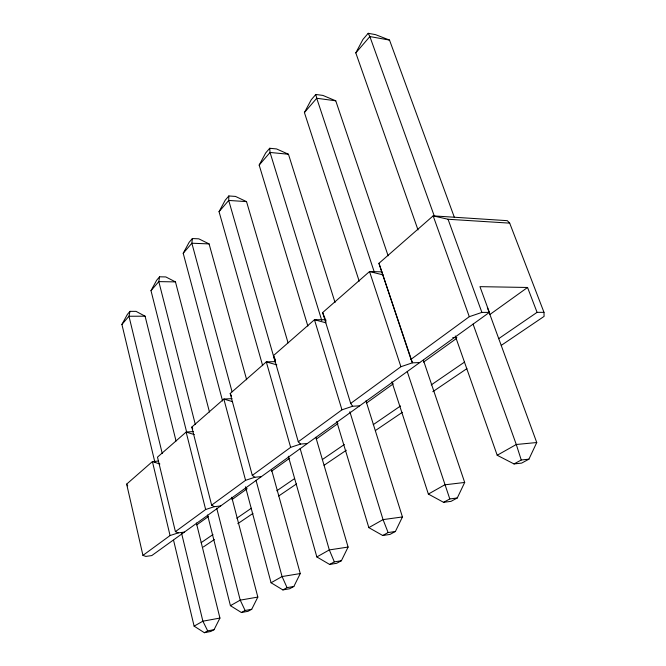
<?xml version="1.0" encoding="UTF-8"?>
<svg xmlns="http://www.w3.org/2000/svg" width="666" height="666" viewBox="0 0 666 666"><rect width="100%" height="100%" fill="white"/><g stroke="black" fill="none" stroke-linecap="round" stroke-linejoin="round"><path stroke-width="1" d="M288.062 342.857L246.528 201.615L235.489 196.42L228.846 195.962L228.721 200.441L275.341 362.396M246.67 379.786L209.091 243.906L198.793 238.828L192.357 238.553L191.866 243.223L232.059 391.741M209.474 412.029L175.466 281.893L165.809 276.931L159.59 276.806L158.808 281.61L195.271 424.284M176.04 441.009L145.096 316.2L136.014 311.355L129.995 311.355L128.971 316.25L162.254 453.538M455.286 335.98L497.202 455.261L514.019 463.944L521.669 463.103L528.921 459.174L536.746 442.524L487.346 307.509M391.883 381.785L428.363 494.072L443.581 502.33L451.032 501.348L457.267 497.977L464.693 482.45L423.401 360.231M336.73 421.503L368.831 527.63L382.725 535.497L389.968 534.423L395.379 531.493L402.439 516.949L365.942 400.815M288.32 456.227L316.85 556.942L329.62 564.435L336.638 563.303L341.383 560.739L348.102 547.061L315.826 437.279M245.471 486.796L271.062 582.758L282.867 589.918L289.66 588.744L293.856 586.471L300.266 573.559L271.495 469.522M207.559 515.001L230.419 605.669L241.4 612.512L247.977 611.321L251.715 609.298L257.834 597.077L231.743 497.219M173.56 540.243L194.114 626.14L204.362 632.7L210.722 631.493L214.077 629.678L219.938 618.073L196.362 522.968M418.015 229.936L355.802 52.897L362.937 39.436L368.19 33.3L375.524 34.632L389.518 40.085L454.304 217.191M359.199 281.202L304.412 112.562L311.197 99.833L315.801 94.455L322.91 95.421L335.756 100.807L388.128 255.819M307.867 326.074L259.174 165.085L265.642 153.014L269.713 148.26L276.581 148.943L288.461 154.246L335.048 302.506M262.679 365.709L219.047 211.671L225.216 200.191L228.846 195.962M222.594 401.007L183.208 253.28L189.111 242.341L192.357 238.553M154.895 462.279L121.911 324.442L127.348 314.452L129.995 311.355M186.805 432.675L150.999 290.667L156.66 280.228L159.59 276.806M121.911 324.442L128.971 316.25L145.096 316.2M150.999 290.667L158.808 281.61L175.466 281.893M183.208 253.28L191.866 243.223L209.091 243.906M219.047 211.671L228.721 200.441L246.528 201.615M259.174 165.085L270.055 152.456L269.713 148.26M304.412 112.562L316.733 98.26L315.801 94.455M355.802 52.897L369.871 36.563L389.518 40.085M501.273 345.371L544.089 316.392L543.989 312.337L537.071 312.346L527.555 287.471L479.953 286.655L489.377 312.396L151.781 555.577L145.837 556.41L142.94 555.386L126.657 484.124L152.414 461.58L158.55 461.047M220.687 505.935L214.327 506.676L211.638 505.136L191.8 427.106L223.851 399.051L232.034 398.626M261.405 476.606L254.82 477.272L252.306 475.399L230.203 393.498L266.308 361.896L275.533 361.605M307.376 443.498L300.557 444.064L298.285 441.766L273.485 355.611L314.46 319.747L325.766 319.688M359.673 405.819L352.63 406.252L350.699 403.43L322.635 312.587L369.538 271.545L381.893 271.861M419.722 362.562L412.445 362.82L410.989 359.332L378.946 263.311L433.15 215.867L507.325 220.671L509.69 223.143L543.989 312.337M142.94 555.386L170.063 535.547L178.23 532.892L184.374 532.101M193.29 431.551L186.139 432.059L157.492 457.134L175.408 531.635L205.652 509.515L214.327 506.676M211.638 505.136L245.571 480.319L254.82 477.272M252.306 475.399L290.651 447.352L300.557 444.064M298.285 441.766L341.966 409.823L352.63 406.252M350.699 403.43L400.907 366.716L412.445 362.82L378.946 263.311M410.989 359.332L469.297 316.691L481.884 312.404L489.377 312.396M196.736 524.9L208.441 516.5M231.976 499.608L247.169 488.702M271.403 471.312L289.66 458.208M316.3 439.085L337.97 423.534M366.458 403.088L393.315 383.816M423.518 362.137L456.235 338.661M489.801 314.568L527.555 287.471M201.14 542.665L212.995 534.54M236.838 518.198L251.373 508.225M276.79 490.8L294.464 478.679M322.327 459.582L344.322 444.505M373.243 424.667L400.524 405.969M431.218 384.923L464.477 362.121M498.634 338.694L537.071 312.346M203.338 546.986L214.352 539.535M237.82 523.659L252.972 513.394M278.679 496.003L296.553 483.907M324.084 465.276L346.32 450.233M375.716 430.336L402.347 412.312M432.808 391.7L466.908 368.623M194.114 626.14L202.889 621.187L219.938 618.073M230.419 605.669L240.226 600.141L257.834 597.077M271.062 582.758L282.076 576.548L300.266 573.559M316.85 556.942L329.312 549.916L348.102 547.061M368.831 527.63L383.058 519.613L402.439 516.949M428.363 494.072L444.746 484.831L464.693 482.45M497.202 455.261L516.283 444.497L536.746 442.524M204.362 632.7L207.692 630.885L214.077 629.678M241.4 612.512L245.113 610.489L251.715 609.298M282.867 589.918L287.046 587.637L293.856 586.471M329.62 564.435L334.349 561.863L341.383 560.739M382.725 535.497L388.12 532.559L395.379 531.493M443.581 502.33L449.8 498.942L457.267 497.977M514.019 463.944L521.253 459.998L528.921 459.174M452.763 337.554L456.876 337.471M469.297 316.691L433.15 215.867L448.035 219.256L509.69 223.143M288.461 154.246L270.055 152.456L321.77 320.488M335.756 100.807L316.733 98.26L374.3 272.094M383.1 274.908L369.538 271.545L400.907 366.716M325.949 322.81L314.46 319.747L341.966 409.823M276.84 364.876L266.308 361.896L290.651 447.352M232.584 401.656L223.851 399.051L245.571 480.319M194.289 434.598L186.139 432.059L205.652 509.515M159.882 464.002L152.414 461.58L170.063 535.547M175.408 531.635L178.23 532.892M126.657 484.124L127.706 485.864M191.8 427.106L192.749 428.896M368.19 33.3L369.871 36.563L434.307 216.092M230.203 393.498L231.502 396.12M207.692 630.885L202.889 621.187L181.518 533.025M245.113 610.489L240.226 600.141L216.7 508.116M273.485 355.611L275.449 359.948M287.046 587.637L282.076 576.548L256.01 480.244M334.349 561.863L329.312 549.916L300.15 448.601M322.635 312.587L326.124 321.162M388.12 532.559L383.058 519.613L349.858 411.746M448.035 219.256L481.884 312.404M473.068 324.092L516.283 444.497L521.253 459.998M449.8 498.942L407.259 371.628"/></g></svg>
